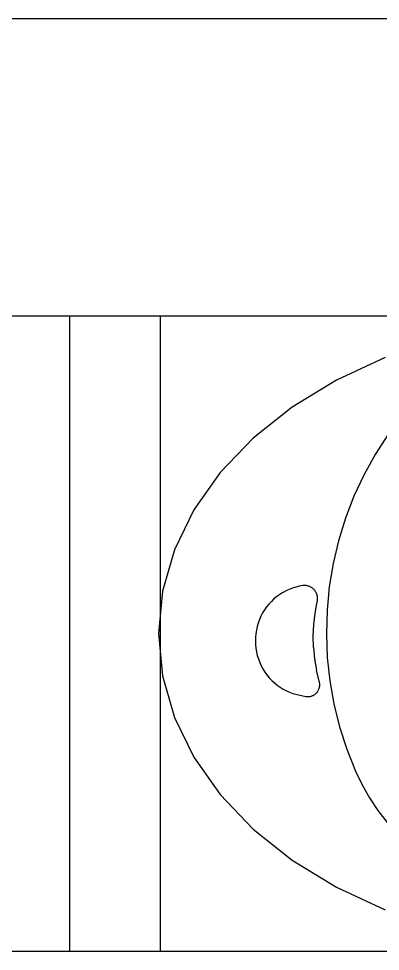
# Model space of a CAD drawing. Extents: x 396092 to 455492, y 17293 to 132793.
# Drawn here: x 424273 to 424352.7, y 46245.8 to 46451.2 of the extents above; entities that cross this region are included whole.
import ezdxf

# ---------------------------------------------------------------- set-up
doc = ezdxf.new("R2010")
doc.units = 0
doc.header["$LTSCALE"] = 1000
doc.header["$MEASUREMENT"] = 0
doc.layers.add('MU', color=34, linetype='Continuous')

msp = doc.modelspace()

# ---------------------------------------------------------------- linework, layer by layer
at = {"layer": 'MU', "color": 37}
for p, q in [((422977.73, 46451.23), (425827.73, 46451.23)), ((423027.73, 46385.76), (425827.73, 46385.76)), ((424353.71, 46376.59), (424342.99, 46371.6)), ((424342.99, 46371.6), (424333.26, 46365.64)), ((424333.26, 46365.64), (424324.68, 46358.82)), ((424324.68, 46358.82), (424317.41, 46351.23)), ((424354.32, 46359.54), (424351.53, 46355.21)), ((424351.53, 46355.21), (424349.03, 46350.69)), ((424317.41, 46351.23), (424311.58, 46342.99)), ((424349.03, 46350.69), (424346.85, 46346)), ((424346.85, 46346), (424344.99, 46341.17)), ((424311.58, 46342.99), (424307.32, 46334.22)), ((424344.99, 46341.17), (424343.46, 46336.22)), ((424343.46, 46336.22), (424342.27, 46331.18)), ((424307.32, 46334.22), (424304.71, 46325.09)), ((424342.27, 46331.18), (424341.42, 46326.06)), ((424334.07, 46326.02), (424333.32, 46325.79)), ((424334.84, 46326.2), (424334.07, 46326.02)), ((424335.62, 46326.33), (424334.84, 46326.2)), ((424335.81, 46326.35), (424335.62, 46326.33)), ((424336, 46326.35), (424335.81, 46326.35)), ((424336.19, 46326.34), (424336, 46326.35)), ((424336.38, 46326.32), (424336.19, 46326.34)), ((424336.57, 46326.29), (424336.38, 46326.32)), ((424336.76, 46326.24), (424336.57, 46326.29)), ((424336.94, 46326.18), (424336.76, 46326.24)), ((424337.12, 46326.11), (424336.94, 46326.18)), ((424337.29, 46326.03), (424337.12, 46326.11)), ((424337.46, 46325.93), (424337.29, 46326.03)), ((424337.62, 46325.83), (424337.46, 46325.93)), ((424341.42, 46326.06), (424340.92, 46320.9)), ((424304.71, 46325.09), (424303.83, 46315.76)), ((424329.84, 46323.91), (424329.23, 46323.4)), ((424330.49, 46324.38), (424329.84, 46323.91)), ((424331.16, 46324.8), (424330.49, 46324.38)), ((424331.16, 46324.8), (424331.86, 46325.18)), ((424332.58, 46325.51), (424331.86, 46325.18)), ((424333.32, 46325.79), (424332.58, 46325.51)), ((424337.77, 46325.71), (424337.62, 46325.83)), ((424337.92, 46325.58), (424337.77, 46325.71)), ((424338.05, 46325.45), (424337.92, 46325.58)), ((424338.18, 46325.3), (424338.05, 46325.45)), ((424338.3, 46325.15), (424338.18, 46325.3)), ((424338.41, 46324.99), (424338.3, 46325.15)), ((424338.5, 46324.82), (424338.41, 46324.99)), ((424338.59, 46324.65), (424338.5, 46324.82)), ((424338.66, 46324.47), (424338.59, 46324.65)), ((424338.72, 46324.28), (424338.66, 46324.47)), ((424338.77, 46324.09), (424338.72, 46324.28)), ((424338.81, 46323.9), (424338.77, 46324.09)), ((424338.84, 46323.71), (424338.81, 46323.9)), ((424328.12, 46322.26), (424327.62, 46321.64)), ((424328.66, 46322.85), (424328.12, 46322.26)), ((424329.23, 46323.4), (424328.66, 46322.85)), ((424338.29, 46320.26), (424338.77, 46322.74)), ((424338.77, 46322.74), (424338.81, 46322.93)), ((424338.81, 46322.93), (424338.84, 46323.12)), ((424338.85, 46323.51), (424338.84, 46323.71)), ((424338.84, 46323.12), (424338.85, 46323.32)), ((424338.85, 46323.32), (424338.85, 46323.51)), ((424326.74, 46320.3), (424326.37, 46319.58)), ((424327.16, 46320.98), (424326.74, 46320.3)), ((424327.62, 46321.64), (424327.16, 46320.98)), ((424337.98, 46317.75), (424338.29, 46320.26)), ((424340.92, 46320.9), (424340.78, 46315.71)), ((424325.77, 46318.09), (424325.54, 46317.32)), ((424326.04, 46318.85), (424325.77, 46318.09)), ((424326.37, 46319.58), (424326.04, 46318.85)), ((424337.86, 46315.23), (424337.98, 46317.75)), ((424303.83, 46315.76), (424304.71, 46306.44)), ((424325.24, 46315.74), (424325.16, 46314.94)), ((424325.36, 46316.54), (424325.24, 46315.74)), ((424325.54, 46317.32), (424325.36, 46316.54)), ((424340.78, 46315.71), (424340.98, 46310.53)), ((424325.16, 46314.94), (424325.14, 46314.13)), ((424325.14, 46314.13), (424325.17, 46313.33)), ((424337.93, 46312.7), (424337.86, 46315.23)), ((424325.17, 46313.33), (424325.25, 46312.53)), ((424325.25, 46312.53), (424325.39, 46311.73)), ((424325.39, 46311.73), (424325.57, 46310.95)), ((424337.93, 46312.7), (424338.17, 46310.19)), ((424325.57, 46310.95), (424325.81, 46310.18)), ((424325.81, 46310.18), (424326.09, 46309.42)), ((424338.17, 46310.19), (424338.6, 46307.7)), ((424340.98, 46310.53), (424341.53, 46305.37)), ((424326.09, 46309.42), (424326.42, 46308.69)), ((424326.42, 46308.69), (424326.8, 46307.99)), ((424326.8, 46307.99), (424327.22, 46307.3)), ((424339.21, 46305.25), (424338.6, 46307.7)), ((424304.71, 46306.44), (424307.32, 46297.3)), ((424327.22, 46307.3), (424327.69, 46306.65)), ((424327.69, 46306.65), (424328.19, 46306.04)), ((424328.19, 46306.04), (424328.74, 46305.45)), ((424328.74, 46305.45), (424329.32, 46304.91)), ((424341.53, 46305.37), (424342.43, 46300.26)), ((424329.32, 46304.91), (424329.94, 46304.4)), ((424329.94, 46304.4), (424330.58, 46303.94)), ((424330.58, 46303.94), (424331.26, 46303.52)), ((424331.26, 46303.52), (424331.96, 46303.15)), ((424339, 46303.23), (424339.07, 46303.39)), ((424339.07, 46303.39), (424339.14, 46303.55)), ((424339.14, 46303.55), (424339.2, 46303.71)), ((424339.2, 46303.71), (424339.24, 46303.88)), ((424339.25, 46305.08), (424339.21, 46305.25)), ((424339.24, 46303.88), (424339.28, 46304.05)), ((424339.29, 46304.91), (424339.25, 46305.08)), ((424339.28, 46304.05), (424339.3, 46304.22)), ((424339.31, 46304.74), (424339.29, 46304.91)), ((424339.3, 46304.22), (424339.31, 46304.39)), ((424339.32, 46304.56), (424339.31, 46304.74)), ((424339.31, 46304.39), (424339.32, 46304.56)), ((424331.96, 46303.15), (424332.68, 46302.83)), ((424332.68, 46302.83), (424333.42, 46302.55)), ((424333.42, 46302.55), (424336.27, 46301.91)), ((424336.27, 46301.91), (424336.43, 46301.89)), ((424336.43, 46301.89), (424336.6, 46301.87)), ((424336.6, 46301.87), (424336.77, 46301.87)), ((424336.77, 46301.87), (424336.94, 46301.88)), ((424336.94, 46301.88), (424337.11, 46301.9)), ((424337.11, 46301.9), (424337.28, 46301.93)), ((424337.28, 46301.93), (424337.44, 46301.97)), ((424337.44, 46301.97), (424337.6, 46302.02)), ((424337.6, 46302.02), (424337.76, 46302.09)), ((424337.76, 46302.09), (424337.92, 46302.16)), ((424337.92, 46302.16), (424338.06, 46302.24)), ((424338.06, 46302.24), (424338.21, 46302.34)), ((424338.21, 46302.34), (424338.34, 46302.44)), ((424338.34, 46302.44), (424338.47, 46302.55)), ((424338.47, 46302.55), (424338.59, 46302.68)), ((424338.59, 46302.68), (424338.71, 46302.8)), ((424338.71, 46302.8), (424338.81, 46302.94)), ((424338.81, 46302.94), (424338.91, 46303.08)), ((424338.91, 46303.08), (424339, 46303.23)), ((424342.43, 46300.26), (424343.68, 46295.23)), ((424307.32, 46297.3), (424311.58, 46288.54)), ((424343.68, 46295.23), (424345.26, 46290.3)), ((424345.26, 46290.3), (424347.17, 46285.49)), ((424311.58, 46288.54), (424317.41, 46280.29)), ((424347.17, 46285.49), (424348.62, 46282.48)), ((424348.62, 46282.48), (424350.27, 46279.57)), ((424317.41, 46280.29), (424324.68, 46272.7)), ((424350.27, 46279.57), (424352.1, 46276.79)), ((424352.1, 46276.79), (424354.13, 46274.14)), ((424324.68, 46272.7), (424333.26, 46265.88)), ((424333.26, 46265.88), (424342.99, 46259.93)), ((424342.99, 46259.93), (424353.71, 46254.93)), ((425774.3, 46245.76), (423027.73, 46245.76))]:
    msp.add_line(p, q, dxfattribs=at)
for points in [[(424284.27, 46245.76), (424284.27, 46385.76)], [(424304.27, 46245.76), (424304.27, 46385.76)]]:
    msp.add_lwpolyline(points, dxfattribs=at)

doc.saveas('drawing.dxf')
